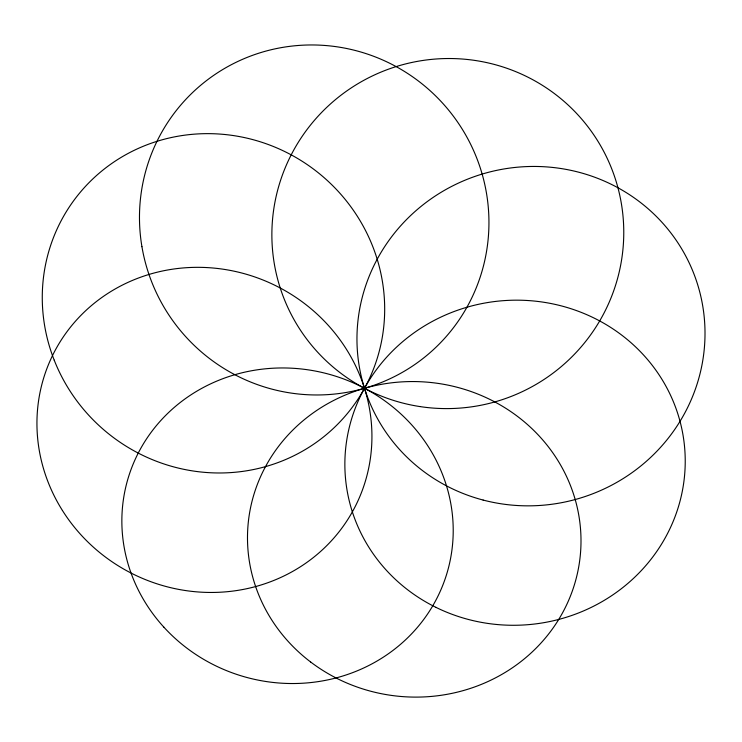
<?xml version="1.0" encoding="UTF-8"?>
<svg xmlns="http://www.w3.org/2000/svg" width="742" height="742" viewBox="0 0 742 742"><rect width="100%" height="100%" fill="white"/><g stroke="black" fill="none" stroke-linecap="round" stroke-linejoin="round"><path stroke-width="1.11" d="M310.648 662.003A166.82 157.703 5 0 0 579.205 563.948A166.82 157.703 5 0 0 352.886 392.064A166.82 157.703 5 0 0 310.648 662.003M163.787 627.073A166.347 157.081 15.8 0 0 444.81 579.836A166.347 157.081 15.8 0 0 254.005 370.332A166.347 157.081 15.8 0 0 163.787 627.073M62.421 510.468A169.13 160.856 26.7 0 0 352.357 511.869A169.13 160.856 26.7 0 0 198.541 267.333A169.13 160.856 26.7 0 0 62.421 510.468M54.212 360.148A173.424 167.404 37.6 0 0 347.525 413.331A173.424 167.404 37.6 0 0 238.701 136.445A173.424 167.404 37.6 0 0 54.212 360.148M435.842 607.308A170.261 162.47 -5.8 0 0 685.098 454.781A170.261 162.47 -5.8 0 0 424.211 326.09A170.261 162.47 -5.8 0 0 435.842 607.308M483.107 500.052A174.453 169.269 -16.7 0 0 699.817 292.265A174.453 169.269 -16.7 0 0 410.02 216.117A174.453 169.269 -16.7 0 0 483.107 500.052M419.694 406.533A176.234 174.741 -26.2 0 0 612.298 170.298A176.234 174.741 -26.2 0 0 311.464 123.858A176.234 174.741 -26.2 0 0 419.694 406.533M141.926 246.669A176.151 173.582 48 0 0 425.62 356.401A176.151 173.582 48 0 0 375.072 56.828A176.151 173.582 48 0 0 141.926 246.669"/></g></svg>
